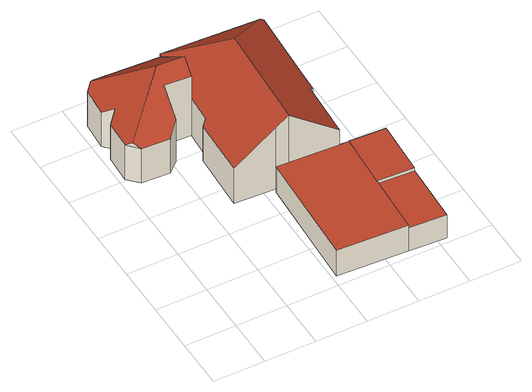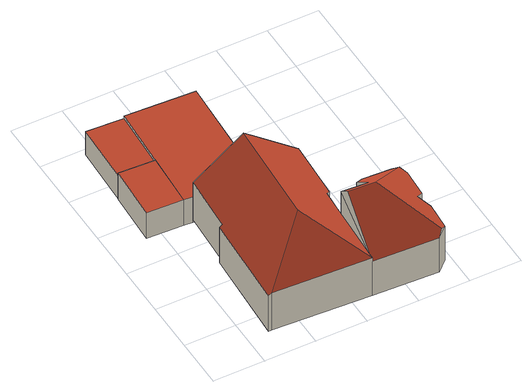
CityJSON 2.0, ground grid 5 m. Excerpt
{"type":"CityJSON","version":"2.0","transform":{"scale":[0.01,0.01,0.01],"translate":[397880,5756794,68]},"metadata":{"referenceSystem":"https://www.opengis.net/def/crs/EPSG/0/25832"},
"CityObjects":{
"building1":{"type":"Building","attributes":{"Gemeindeschluessel":"05515000","Geometrietyp2DReferenz":"3000","function":"31001_1000"},"address":[{"country":"Germany","locality":"Münster","thoroughfareNumber":"95","thoroughfareName":"Tilbecker Straße"}],"children":["building1-1","building1-2"]},
"building1-1":{"type":"BuildingPart","attributes":{"roofType":"5000","measuredHeight":8.17},"parents":["building1"],"geometry":[{"type":"Solid","lod":"2","boundaries":[[[[0,1,2,3]],[[4,5,1,0]],[[6,7,5,4]],[[8,9,7,6]],[[10,11,9,8]],[[12,13,11,10]],[[14,15,13,12]],[[16,17,18,19,20]],[[21,22,17,16]],[[23,24,22,21]],[[3,2,24,23]],[[4,0,25,26,27,10,8,6]],[[28,26,25,3,23,21,16,20]],[[28,14,12,27,26]],[[29,14,28,20]],[[3,25,0]],[[10,27,12]],[[1,5,7,9,11,13,15,18,17,22,24,2]],[[29,20,19]],[[15,14,29,19,18]]]],"semantics":{"surfaces":[{"type":"WallSurface"},{"type":"RoofSurface"},{"type":"GroundSurface"},{"type":"ClosureSurface"}],"values":[[0,0,0,0,0,0,0,0,0,0,0,1,1,1,0,0,0,2,0,3]]}}]},
"building1-2":{"type":"BuildingPart","attributes":{"roofType":"5000","measuredHeight":8.14},"parents":["building1"],"geometry":[{"type":"Solid","lod":"2","boundaries":[[[[30,31,32,33]],[[34,35,31,30]],[[36,37,35,34]],[[38,39,37,36]],[[40,41,39,38]],[[42,43,41,40]],[[19,18,43,42]],[[44,45,15,14,46]],[[47,48,45,44]],[[49,50,48,47]],[[33,32,50,49]],[[46,51,44]],[[29,19,42,40,38,36,34,51,46]],[[30,33,49,47,44,51,34]],[[31,35,37,39,41,43,18,15,45,48,50,32]],[[29,46,14]],[[18,19,29,14,15]]]],"semantics":{"surfaces":[{"type":"WallSurface"},{"type":"RoofSurface"},{"type":"GroundSurface"},{"type":"ClosureSurface"}],"values":[[0,0,0,0,0,0,0,0,0,0,0,1,1,1,2,0,3]]}}]},
"building2":{"type":"Building","attributes":{"Gemeindeschluessel":"05515000","Geometrietyp2DReferenz":"3000","function":"31001_2460"},"children":["building2-1","building2-2"]},
"building2-1":{"type":"BuildingPart","attributes":{"roofType":"1000","measuredHeight":3.04},"parents":["building2"],"geometry":[{"type":"Solid","lod":"2","boundaries":[[[[52,53,54,55,56]],[[57,58,53,52]],[[59,60,61,58,57]],[[57,52,56,59]],[[53,58,61,54]],[[60,59,56,55]],[[54,61,60,55]]]],"semantics":{"surfaces":[{"type":"WallSurface"},{"type":"RoofSurface"},{"type":"GroundSurface"},{"type":"ClosureSurface"}],"values":[[0,0,0,1,2,0,3]]}}]},
"building2-2":{"type":"BuildingPart","attributes":{"roofType":"1000","measuredHeight":3.01},"parents":["building2"],"geometry":[{"type":"Solid","lod":"2","boundaries":[[[[62,63,64,65]],[[55,54,63,62]],[[66,67,61,60]],[[68,69,67,66]],[[65,64,69,68]],[[66,60,55,62,65,68]],[[63,54,61,67,69,64]],[[54,55,60,61]]]],"semantics":{"surfaces":[{"type":"WallSurface"},{"type":"RoofSurface"},{"type":"GroundSurface"},{"type":"ClosureSurface"}],"values":[[0,0,0,0,0,1,2,3]]}}]},
"building3":{"type":"Building","attributes":{"Gemeindeschluessel":"05515000","Geometrietyp2DReferenz":"3000","function":"31001_2460","roofType":"1000","measuredHeight":2.73},"geometry":[{"type":"Solid","lod":"2","boundaries":[[[[70,71,72,73]],[[74,75,71,70]],[[76,77,75,74]],[[73,72,77,76]],[[74,70,73,76]],[[71,75,77,72]]]],"semantics":{"surfaces":[{"type":"WallSurface"},{"type":"RoofSurface"},{"type":"GroundSurface"}],"values":[[0,0,0,0,1,2]]}}]}
},
"vertices":[
[38,1986,480],[38,1986,76],[139,1876,76],[139,1876,479],[53,2262,478],[53,2262,76],[144,2343,553],[144,2343,76],[63,2434,478],[63,2434,76],[79,2707,477],[79,2707,76],[193,2811,480],[193,2811,76],[827,2778,477],[827,2778,76],[534,2190,775],[534,2190,76],[792,2175,76],[792,2175,513],[792,2175,775],[521,1958,570],[521,1958,76],[411,1862,481],[411,1862,76],[88,1932,526],[536,2325,893],[139,2762,526],[799,2310,893],[822,2701,515],
[1700,1224,511],[1700,1224,76],[1729,1791,76],[1729,1791,512],[1219,1249,890],[1219,1249,76],[1100,1255,796],[1100,1255,76],[699,1276,480],[699,1276,76],[729,1861,478],[729,1861,76],[776,1901,513],[776,1901,76],[1778,2728,515],[1778,2728,76],[827,2778,515],[1809,2727,491],[1809,2727,76],[1760,1790,488],[1760,1790,76],[1277,2291,890],
[2139,1201,344],[2139,1201,40],[1787,1219,40],[1787,1219,341],[1787,1219,344],[2111,660,344],[2111,660,40],[1758,679,344],[1758,679,341],[1758,679,40],
[1700,1224,341],[1700,1224,40],[1100,1255,40],[1100,1255,341],[1725,75,341],[1725,75,40],[1041,112,341],[1041,112,40],
[1758,679,313],[1758,679,41],[1725,75,41],[1725,75,313],[2111,660,313],[2111,660,41],[2085,56,313],[2085,56,41]
]}
